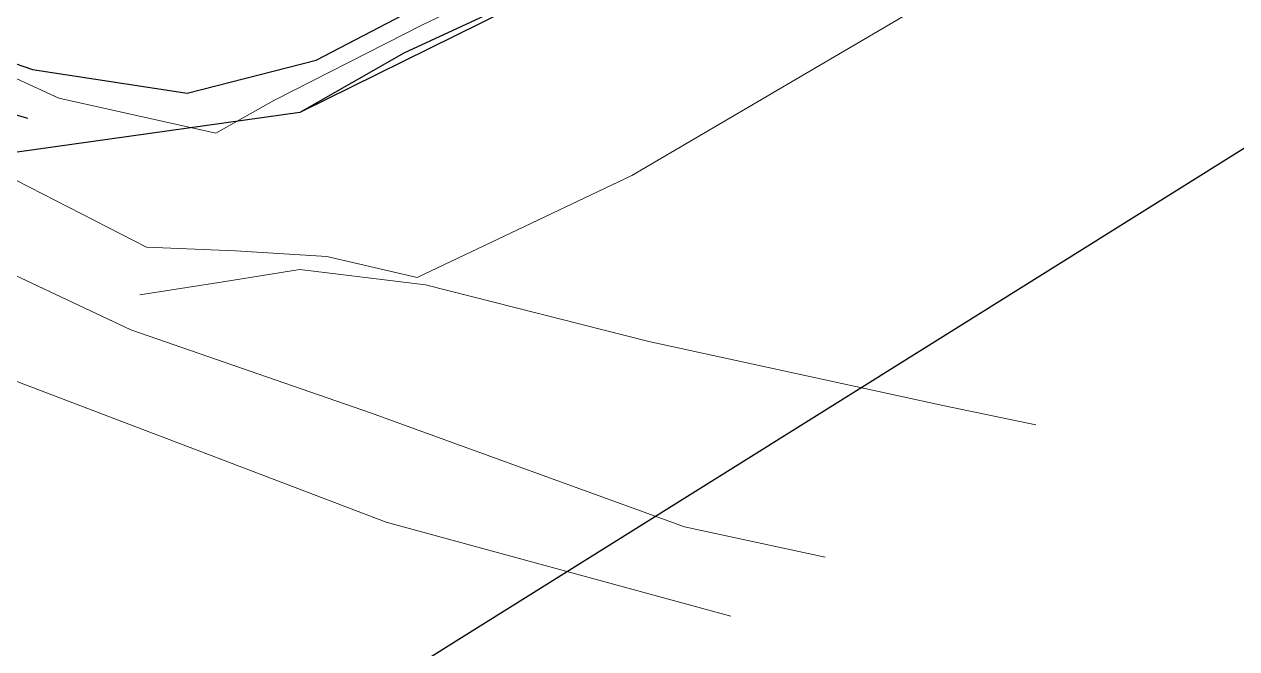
# Model space of a CAD drawing. Header units: metres. Extents: x 507649 to 508899, y 6966965 to 6967377.
# Drawn here: x 507903.8 to 507955.2, y 6967027.5 to 6967054 of the extents above; entities that cross this region are included whole.
import ezdxf

# ---------------------------------------------------------------- set-up
doc = ezdxf.new("R2010")
doc.units = ezdxf.units.M
for name, color, linetype in [('C_TEXT_2.5', 7, 'Continuous'), ('mga2020bdy', 252, 'Continuous'), ('mga2020DR_UNLINED', 252, 'Continuous'), ('mga2020TOPO_WAT', 252, 'Continuous'), ('TOPO_BANK', 252, 'Continuous')]:
    doc.layers.add(name, color=color, linetype=linetype)
doc.layers.add('D_UG_PIPES', color=252, linetype='EXIST_SWD', lineweight=0)
doc.layers.add('VPORTS_FRAMES', color=11, linetype='Continuous', plot=False)
doc.styles.get("Standard").update_dxf_attribs({"font": 'ARIALN.TTF'})
doc.linetypes.add('EXIST_SWD', pattern='A,5,-2.5,5,-2,["SWD",Standard,S=2.5,R=0,X=0,Y=-1.25],-8,5,-2.5,5,-2.5', length=37.5)

# ---------------------------------------------------------------- blocks, each defined once
blk = doc.blocks.new('XD_HATCH')
at = {"layer": 'VPORTS_FRAMES'}
blk.add_lwpolyline([(507821.282, 6966964.794), (507649.023, 6967240.319), (507863.311, 6967374.293), (508035.571, 6967098.768)], close=True, dxfattribs=at)
blk = doc.blocks.new('XE_SURVEY')
at = {"layer": 'D_UG_PIPES', "flags": 128}
for points in [[(507741.016, 6967200.273), (507747.15, 6967192.291), (507752.549, 6967184.499), (507759.944, 6967176.492), (507766.427, 6967169.447), (507773.421, 6967161.557), (507780.398, 6967154.335), (507787.332, 6967147.004), (507794.664, 6967139.504), (507801.475, 6967132.601), (507808.45, 6967125.472), (507816.205, 6967118.339), (507825.113, 6967108.507), (507830.763, 6967103.224), (507837.747, 6967095.978), (507845.761, 6967088.945), (507853.422, 6967082.201), (507862.041, 6967076.014), (507870.746, 6967069.366), (507880.15, 6967063.579), (507889.541, 6967057.221), (507901.227, 6967052.696), (507905.257, 6967050.845), (507911.912, 6967049.364), (507914.386, 6967050.745), (507920.711, 6967053.97), (507930.606, 6967058.671), (507939.398, 6967065.326), (507941.267, 6967069.526), (507940.877, 6967073.658)], [(507908.319, 6967041.023), (507901.156, 6967044.393), (507883.532, 6967052.311), (507865.913, 6967063.234), (507849.428, 6967075.402), (507831.886, 6967089.689), (507819.758, 6967102.605), (507806.403, 6967117.23), (507792.952, 6967131.789), (507779.254, 6967146.506), (507765.695, 6967161.128), (507752.359, 6967175.722), (507738.578, 6967190.613), (507734.186, 6967195.231)], [(507768.759, 6967163.807), (507782.55, 6967149.274), (507796.255, 6967134.593), (507809.724, 6967120.162), (507823.467, 6967105.637), (507835.978, 6967092.724), (507852.924, 6967078.553), (507868.827, 6967066.212), (507885.411, 6967055.6), (507902.91, 6967047.634), (507908.977, 6967044.532)], [(507908.977, 6967044.532), (507912.758, 6967044.374), (507916.63, 6967044.14), (507920.454, 6967043.245), (507929.568, 6967047.574), (507941.865, 6967054.77), (507946.137, 6967060.204), (507950.606, 6967068.33), (507952.583, 6967076.867)], [(507946.708, 6967036.992), (507942.83, 6967037.796), (507930.283, 6967040.526), (507920.819, 6967042.928), (507915.477, 6967043.583), (507912.235, 6967043.066), (507908.698, 6967042.503)], [(507908.319, 6967041.023), (507918.478, 6967037.503), (507931.806, 6967032.674), (507937.762, 6967031.391)], [(507933.76, 6967028.886), (507919.141, 6967032.862), (507899.904, 6967040.191)]]:
    blk.add_lwpolyline(points, dxfattribs=at)
at = {"layer": 'mga2020bdy'}
blk.add_polyline3d([(507930.838, 6967057.836, 2.66), (507915.488, 6967050.24, 2.596), (507903.498, 6967048.557, 2.542), (507893.762, 6967051.462, 2.434), (507887.548, 6967055.187, 2.548), (507870.142, 6967064.468, 2.562), (507855.02, 6967075.71, 2.622), (507843.867, 6967084.849, 2.546), (507836.245, 6967091.495, 2.659), (507828.052, 6967099.593, 2.613), (507822.89, 6967104.75, 2.549)], dxfattribs=at)
at = {"layer": 'mga2020DR_UNLINED'}
blk.add_polyline3d([(507719.655, 6967221.477, 3.001), (507726.83, 6967211.173, 2.942), (507733.314, 6967202.941, 2.908), (507742.556, 6967192.306, 2.95), (507748.036, 6967186.574, 2.922), (507759.449, 6967174.233, 2.823), (507766.835, 6967165.905, 2.91), (507776.754, 6967155.916, 2.926), (507782.976, 6967149.165, 2.841), (507792.845, 6967138.935, 2.836), (507799.31, 6967131.655, 2.706), (507808.649, 6967121.772, 2.696), (507816.116, 6967114.832, 2.686), (507823.987, 6967105.773, 2.549), (507829.108, 6967100.656, 2.613), (507837.266, 6967092.595, 2.659), (507844.835, 6967085.994, 2.546), (507855.938, 6967076.896, 2.622), (507862.665, 6967071.986, 2.527), (507870.951, 6967065.735, 2.562), (507888.287, 6967056.493, 2.548), (507894.371, 6967052.844, 2.434), (507903.927, 6967049.994, 2.542)], dxfattribs=at)
at = {"layer": 'mga2020TOPO_WAT'}
blk.add_polyline3d([(507945.207, 6967077.283, 2.624), (507943.19, 6967071.167, 2.629), (507940.92, 6967065.508, 2.637), (507937.956, 6967062.114, 2.574), (507930.838, 6967057.836, 2.66), (507919.887, 6967052.752, 2.642), (507915.488, 6967050.24, 2.596)], dxfattribs=at)
at = {"layer": 'TOPO_BANK'}
blk.add_polyline3d([(507826.23, 6967109.289, 3.707), (507832.809, 6967102.051, 3.721), (507839.325, 6967095.615, 3.757), (507848.349, 6967087.953, 3.793), (507856.734, 6967080.719, 3.429), (507866.025, 6967074.417, 3.655), (507872.979, 6967068.724, 3.491), (507888.09, 6967058.475, 3.071), (507896.573, 6967054.681, 3.298), (507904.148, 6967052.06, 3.28), (507910.708, 6967051.055, 3.239), (507916.177, 6967052.461, 3.113), (507920.197, 6967054.547, 3.097), (507927.505, 6967060.347, 3.395), (507935.698, 6967066.507, 3.61), (507940.211, 6967073.737, 3.6), (507940.671, 6967080.327, 4.229), (507943.82, 6967086.874, 4.371), (507945.168, 6967091.729, 4.193), (507940.978, 6967098.955, 4.143), (507936.78, 6967105.929, 4.208)], dxfattribs=at)

msp = doc.modelspace()

# ---------------------------------------------------------------- block references
at = {"layer": 'C_TEXT_2.5'}
for name in ['XD_HATCH', 'XE_SURVEY']:
    msp.add_blockref(name, (0, 0), dxfattribs=at)

doc.saveas('drawing.dxf')
